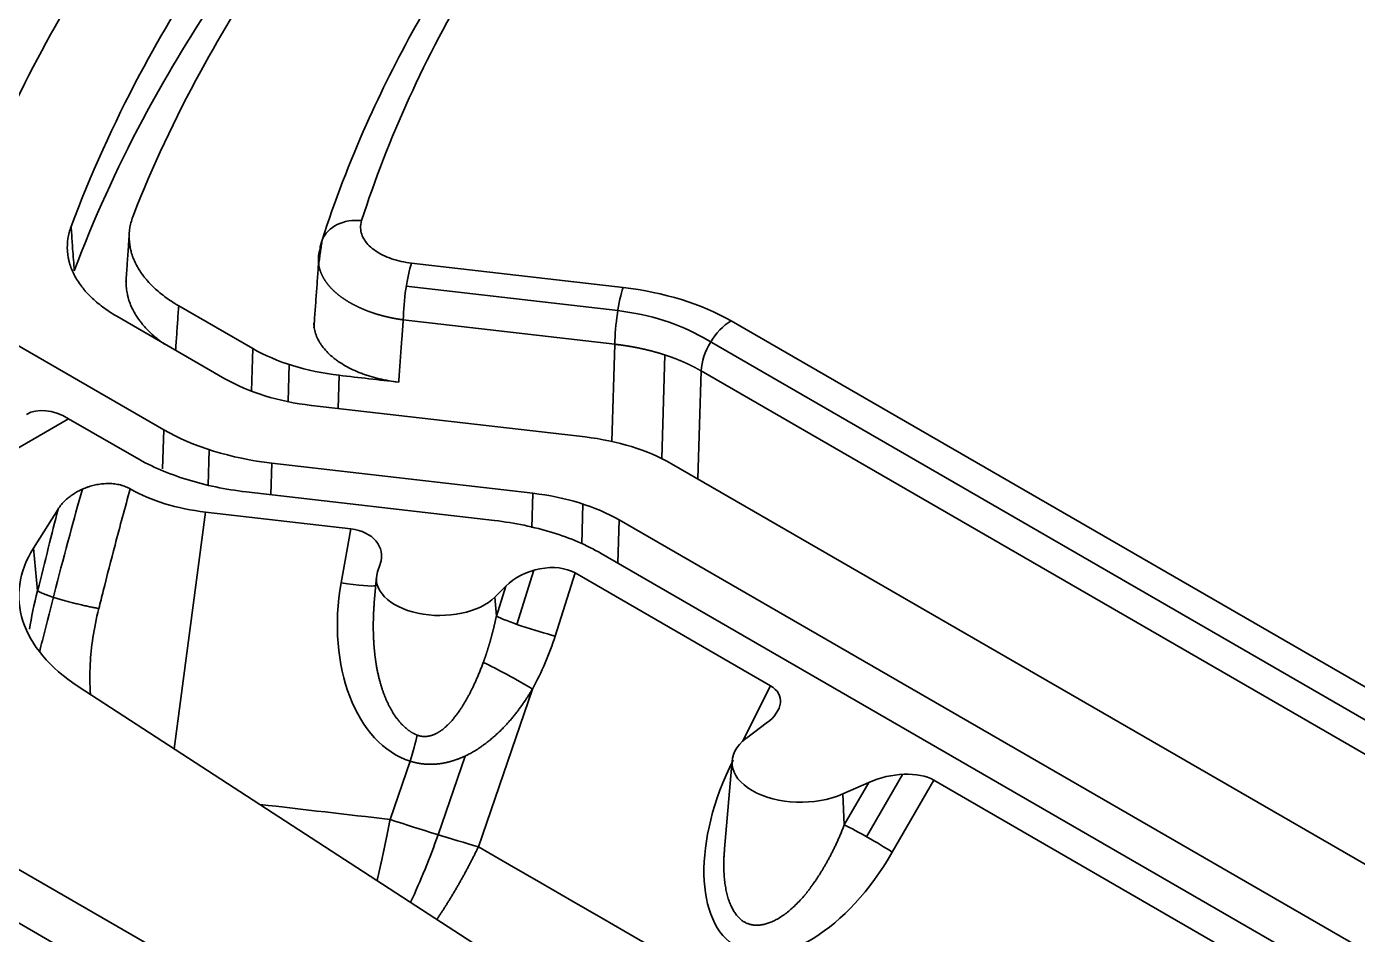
# Model space of a CAD drawing. Header units: millimetres. Extents: x 5 to 1651, y 545 to 1674.
# Drawn here: x 1181.7 to 1244.6, y 1496.4 to 1539.3 of the extents above; entities that cross this region are included whole.
import ezdxf

# ---------------------------------------------------------------- set-up
doc = ezdxf.new("R2010")
doc.units = ezdxf.units.MM
doc.layers.add('20', color=7, linetype='Continuous', true_color=0xffffff)

msp = doc.modelspace()

# ---------------------------------------------------------------- linework, layer by layer
at = {"layer": '20', "color": 7, "linetype": 'Continuous', "lineweight": 35}
for p, q in [((1199.927, 1528.156), (1209.924, 1527.002)), ((1209.676, 1525.913), (1199.678, 1527.067)), ((1188.923, 1526.142), (1192.426, 1524.119)), ((1185.997, 1525.649), (1191.108, 1522.698)), ((1209.533, 1524.323), (1199.535, 1525.478)), ((1215.027, 1525.425), (1326.648, 1460.981)), ((1180.557, 1524.707), (1188.216, 1520.285)), ((1325.684, 1459.988), (1213.705, 1524.639)), ((1192.364, 1522.107), (1192.426, 1524.119)), ((1209.392, 1519.732), (1209.533, 1524.323)), ((1194.09, 1521.617), (1194.144, 1523.365)), ((1211.898, 1523.818), (1211.748, 1518.921)), ((1196.508, 1522.858), (1196.46, 1521.29)), ((1213.615, 1523.062), (1213.459, 1517.959)), ((1325.235, 1458.618), (1213.615, 1523.062)), ((1195.191, 1521.436), (1208.125, 1519.943)), ((1183.721, 1520.806), (1164.101, 1509.479)), ((1186.934, 1518.951), (1183.721, 1520.806)), ((1188.159, 1518.445), (1188.216, 1520.285)), ((1190.311, 1517.665), (1190.363, 1519.343)), ((1193.319, 1518.709), (1193.273, 1517.218)), ((1193.319, 1518.709), (1205.66, 1517.284)), ((1212.207, 1518.681), (1335.7, 1447.383)), ((1203.854, 1515.996), (1192.106, 1517.353)), ((1205.61, 1515.652), (1205.66, 1517.284)), ((1183.22, 1516.535), (1182.061, 1514.697)), ((1190.193, 1516.396), (1188.705, 1505.218)), ((1197.061, 1515.603), (1190.193, 1516.396)), ((1208.024, 1516.776), (1207.967, 1514.903)), ((1209.742, 1516.022), (1209.679, 1513.984)), ((1209.742, 1516.022), (1331.094, 1445.96)), ((1197.061, 1515.603), (1196.602, 1513.056)), ((1182.061, 1514.697), (1182.257, 1512.672)), ((1198.321, 1513.569), (1198.444, 1513.942)), ((1328.355, 1445.467), (1208.888, 1514.441)), ((1198.271, 1513.329), (1198.168, 1512.126)), ((1205.701, 1513.644), (1204.898, 1511.091)), ((1206.715, 1510.54), (1207.653, 1513.521)), ((1216.887, 1508.19), (1207.653, 1513.521)), ((1204.377, 1512.892), (1203.869, 1512.381)), ((1203.934, 1511.485), (1204.377, 1512.892)), ((1203.934, 1511.485), (1203.869, 1512.381)), ((1164.101, 1509.479), (1254.552, 1457.257)), ((1253.016, 1455.61), (1161.223, 1508.606)), ((1184.172, 1508.16), (1252.949, 1463.518)), ((1216.887, 1508.19), (1215.565, 1505.556)), ((1205.642, 1508.036), (1203.087, 1500.583)), ((1216.693, 1506.417), (1215.749, 1505.709)), ((1198.91, 1501.873), (1199.855, 1504.629)), ((1201.185, 1501.149), (1202.46, 1504.87)), ((1215.077, 1504.657), (1214.719, 1500.483)), ((1223.125, 1504.004), (1221.431, 1501.056)), ((1220.306, 1503.077), (1221.532, 1503.622)), ((1220.38, 1501.617), (1221.532, 1503.622)), ((1222.648, 1500.332), (1224.603, 1503.734)), ((1238.1, 1495.942), (1224.603, 1503.734)), ((1220.38, 1501.617), (1220.306, 1503.077))]:
    msp.add_line(p, q, dxfattribs=at)
for centre, major_axis, ratio, start_param, end_param in [((1197.568, 1528.532), (1.905, -0.608), 0.802994, 1.821532, 3.072795), ((1197.568, 1528.532), (1.905, -0.608), 0.802994, 3.072795, 3.339969), ((1199.927, 1526.523), (0.229, 1.987), 0.160128, 0.624754, 2.14319), ((1209.924, 1525.369), (0.229, 1.987), 0.160128, 0.624754, 2.14319), ((1207.952, 1521.334), (10.003, 0.011), 0.577829, 0.784566, 1.371739), ((1208.004, 1521.389), (8.003, 0.009), 0.577829, 0.777357, 1.359759), ((1215.027, 1523.792), (1, 1.732), 0.57735, 0.785398, 2.303835), ((1198.086, 1527.392), (8.003, 0.009), 0.577829, 3.926158, 4.513331), ((1196.768, 1525.971), (8.003, 0.009), 0.577829, 3.926158, 4.513331), ((1183.77, 1517.569), (-2.051, 3.434), 0.567188, 5.48936, 6.274736), ((1195.291, 1524.377), (10.003, 0.011), 0.577829, 3.926158, 4.513331), ((1206.547, 1515.408), (8.003, 0.009), 0.577829, 0.784566, 1.371739), ((1191.566, 1520.359), (7, 0), 0.57735, 3.93018, 4.514993), ((1204.082, 1512.749), (8.003, 0.009), 0.577829, 0.784566, 1.371739), ((1196.452, 1514.089), (2.026, 0.485), 0.716697, 5.864982, 7.382892), ((1192.398, 1512.525), (11.026, 0.125), 0.586023, 2.779537, 3.863746), ((1206.049, 1512.249), (2.121, 0.664), 0.646265, 0.536262, 2.254676), ((1201.267, 1513.243), (3, 0), 0.57735, 2.952541, 5.762222), ((1201.481, 1511.966), (1.097, 7.46), 0.662024, 1.521899, 3.032761), ((1196.311, 1513.307), (-1.968, 0.355), 0.099144, 1.73728, 2.948929), ((1205.665, 1511.026), (1.908, -0.6), 0.090492, 3.605564, 5.323978), ((1202.032, 1510.264), (3.593, 6.892), 0.544731, 4.672889, 5.027664), ((1204.591, 1508.522), (1.753, -0.963), 0.048913, 0.955071, 2.409541), ((1215.028, 1507.065), (2.315, 0.575), 0.546419, 5.370704, 6.798905), ((1199.563, 1504.88), (-0.609, -1.905), 0.177585, 1.495469, 2.167262), ((1218.323, 1504.564), (-3.25, 0), 0.57735, 5.626883, 8.510284), ((1219.081, 1502.867), (3.689, 7.077), 0.544731, 1.598965, 4.637329), ((1222.656, 1502.661), (2.391, 0.534), 0.518134, 0.513329, 1.941529), ((1197.307, 1503.255), (-10.406, 3.566), 0.072759, 1.750355, 2.184459), ((1221.597, 1500.818), (1.734, -0.996), 0.062592, 0.956154, 2.384354), ((1195.842, 1503.859), (4.793, 14.498), 0.388471, 4.424858, 4.653662)]:
    msp.add_ellipse(centre, major_axis=major_axis, ratio=ratio, start_param=start_param, end_param=end_param, dxfattribs=at)
for points, knots in [([(1300.785, 1599.535), (1296.237, 1599.02), (1284.51, 1597.374), (1266.2, 1593.455), (1246.596, 1587.293), (1228.718, 1579.577), (1212.935, 1570.465), (1199.57, 1560.143), (1188.898, 1548.824), (1182.11, 1538.253), (1179.259, 1531.483), (1178.367, 1528.857)], [0, 0, 0, 0, 0.075715, 0.196939, 0.318164, 0.439388, 0.560612, 0.681836, 0.803061, 0.924285, 1, 1, 1, 1]), ([(1299.009, 1596.377), (1294.807, 1595.854), (1283.895, 1594.21), (1266.836, 1590.415), (1248.514, 1584.54), (1231.78, 1577.253), (1216.96, 1568.697), (1204.34, 1559.036), (1194.163, 1548.457), (1187.59, 1538.609), (1184.743, 1532.308), (1183.837, 1529.882)], [0, 0, 0, 0, 0.074905, 0.196361, 0.317816, 0.439272, 0.560728, 0.682184, 0.803639, 0.925095, 1, 1, 1, 1]), ([(1298.074, 1594.677), (1294.106, 1594.158), (1283.66, 1592.528), (1267.281, 1588.816), (1249.596, 1583.089), (1233.433, 1576.02), (1219.095, 1567.743), (1206.852, 1558.411), (1196.933, 1548.2), (1190.504, 1538.744), (1187.679, 1532.713), (1186.78, 1530.422)], [0, 0, 0, 0, 0.073522, 0.195373, 0.317224, 0.439075, 0.560925, 0.682776, 0.804627, 0.926478, 1, 1, 1, 1]), ([(1305.944, 1593.214), (1302.429, 1592.84), (1295.95, 1591.997), (1287.114, 1590.453), (1279.85, 1588.891), (1274.025, 1587.439), (1269.135, 1586.079), (1264.65, 1584.712), (1259.486, 1582.995), (1253.735, 1580.867), (1247.81, 1578.395), (1242.556, 1575.955), (1237.694, 1573.475), (1233.07, 1570.885), (1228.448, 1568.032), (1223.969, 1564.982), (1219.571, 1561.651), (1215.614, 1558.297), (1212.38, 1555.237), (1209.989, 1552.757), (1208.052, 1550.596), (1206.236, 1548.422), (1204.283, 1545.879), (1202.163, 1542.817), (1199.892, 1539.065), (1197.587, 1534.467), (1196.292, 1531.085), (1195.701, 1529.244)], [0, 0, 0, 0, 0.064814, 0.120712, 0.167535, 0.205528, 0.235877, 0.266052, 0.297539, 0.343961, 0.389855, 0.429956, 0.466066, 0.507254, 0.546408, 0.588257, 0.632225, 0.677111, 0.714764, 0.743771, 0.765201, 0.790083, 0.818586, 0.851472, 0.89238, 0.94194, 1, 1, 1, 1]), ([(1306.155, 1592.858), (1299.409, 1592.141), (1292.747, 1591.124), (1279.886, 1588.548), (1273.678, 1586.993), (1261.7, 1583.357), (1255.901, 1581.265), (1244.888, 1576.581), (1239.751, 1574.026), (1230.187, 1568.505), (1225.762, 1565.538), (1217.649, 1559.18), (1214.024, 1555.832), (1207.727, 1548.916), (1205.033, 1545.332), (1200.572, 1537.907), (1198.811, 1534.06), (1197.568, 1530.165)], [0, 0, 0, 0, 0.125, 0.125, 0.25, 0.25, 0.375, 0.375, 0.5, 0.5, 0.625, 0.625, 0.75, 0.75, 0.875, 0.875, 1, 1, 1, 1]), ([(1219.237, 1567.516), (1218.628, 1567.127), (1213.409, 1563.724), (1204.454, 1556.87), (1194.287, 1546.301), (1187.729, 1536.475), (1184.888, 1530.196), (1183.987, 1527.787)], [0, 0, 0, 0, 0.034854, 0.301988, 0.569121, 0.836254, 1, 1, 1, 1]), ([(1186.78, 1530.422), (1186.706, 1530.231), (1186.653, 1530.04), (1186.588, 1529.656), (1186.577, 1529.463), (1186.591, 1529.173), (1186.601, 1529.076), (1186.621, 1528.955), (1186.625, 1528.93), (1186.634, 1528.882), (1186.639, 1528.857), (1186.655, 1528.785), (1186.666, 1528.737), (1186.731, 1528.496), (1186.877, 1528.119), (1187.102, 1527.756), (1187.269, 1527.532), (1187.303, 1527.488), (1187.375, 1527.4), (1187.413, 1527.356), (1187.527, 1527.225), (1187.608, 1527.14), (1187.864, 1526.89), (1188.052, 1526.731), (1188.462, 1526.425), (1188.683, 1526.28), (1188.923, 1526.142)], [0, 0, 0, 0, 0.125, 0.125, 0.25, 0.25, 0.3125, 0.3125, 0.328125, 0.328125, 0.34375, 0.34375, 0.375, 0.375, 0.5, 0.625, 0.625, 0.65625, 0.65625, 0.6875, 0.6875, 0.75, 0.75, 0.875, 0.875, 1, 1, 1, 1]), ([(1197.568, 1530.165), (1197.531, 1530.049), (1197.515, 1529.929), (1197.527, 1529.617), (1197.593, 1529.422), (1197.83, 1529.06), (1198.004, 1528.888), (1198.435, 1528.592), (1198.698, 1528.463), (1199.276, 1528.265), (1199.598, 1528.194), (1199.927, 1528.156)], [0, 0, 0, 0, 0.131944, 0.131944, 0.348699, 0.348699, 0.56559, 0.56559, 0.782807, 0.782807, 1, 1, 1, 1]), ([(1185.997, 1525.649), (1185.76, 1525.785), (1185.541, 1525.929), (1185.135, 1526.231), (1184.948, 1526.389), (1184.694, 1526.635), (1184.614, 1526.719), (1184.519, 1526.827), (1184.5, 1526.848), (1184.463, 1526.892), (1184.445, 1526.913), (1184.391, 1526.979), (1184.356, 1527.023), (1184.19, 1527.243), (1183.963, 1527.603), (1183.816, 1527.975), (1183.749, 1528.212), (1183.73, 1528.284), (1183.715, 1528.356), (1183.705, 1528.404), (1183.701, 1528.428), (1183.68, 1528.548), (1183.669, 1528.644), (1183.65, 1528.931), (1183.659, 1529.122), (1183.717, 1529.503), (1183.766, 1529.693), (1183.837, 1529.882)], [0, 0, 0, 0, 0.125, 0.125, 0.25, 0.25, 0.3125, 0.3125, 0.328125, 0.328125, 0.34375, 0.34375, 0.375, 0.375, 0.5, 0.625, 0.625, 0.65625, 0.671875, 0.671875, 0.6875, 0.6875, 0.75, 0.75, 0.875, 0.875, 1, 1, 1, 1]), ([(1183.837, 1529.882), (1183.841, 1529.819), (1183.846, 1529.756), (1183.869, 1529.439), (1183.887, 1529.185), (1183.907, 1528.898), (1183.909, 1528.867), (1183.937, 1528.485), (1183.962, 1528.136), (1183.987, 1527.787)], [0, 0, 0, 0, 0.090197, 0.090197, 0.454352, 0.454352, 0.5, 0.5, 1, 1, 1, 1]), ([(1199.535, 1525.478), (1199.524, 1525.479), (1199.501, 1525.483), (1199.467, 1525.487), (1199.432, 1525.492), (1199.398, 1525.497), (1199.363, 1525.503), (1199.328, 1525.508), (1199.294, 1525.514), (1199.259, 1525.519), (1199.224, 1525.525), (1199.19, 1525.531), (1199.155, 1525.538), (1199.12, 1525.544), (1199.085, 1525.551), (1199.051, 1525.557), (1199.016, 1525.564), (1198.981, 1525.571), (1198.946, 1525.578), (1198.911, 1525.586), (1198.877, 1525.593), (1198.842, 1525.601), (1198.807, 1525.609), (1198.772, 1525.617), (1198.738, 1525.625), (1198.703, 1525.633), (1198.668, 1525.642), (1198.633, 1525.651), (1198.599, 1525.659), (1198.564, 1525.668), (1198.529, 1525.678), (1198.495, 1525.687), (1198.46, 1525.696), (1198.426, 1525.706), (1198.391, 1525.716), (1198.357, 1525.726), (1198.323, 1525.736), (1198.288, 1525.746), (1198.254, 1525.757), (1198.22, 1525.768), (1198.186, 1525.779), (1198.152, 1525.79), (1198.118, 1525.801), (1198.084, 1525.812), (1198.05, 1525.824), (1198.017, 1525.835), (1197.983, 1525.847), (1197.95, 1525.859), (1197.916, 1525.871), (1197.883, 1525.884), (1197.85, 1525.896), (1197.817, 1525.909), (1197.784, 1525.922), (1197.751, 1525.935), (1197.718, 1525.948), (1197.686, 1525.961), (1197.653, 1525.975), (1197.621, 1525.988), (1197.589, 1526.002), (1197.557, 1526.016), (1197.525, 1526.03), (1197.493, 1526.044), (1197.461, 1526.059), (1197.43, 1526.073), (1197.399, 1526.088), (1197.368, 1526.103), (1197.337, 1526.118), (1197.306, 1526.133), (1197.275, 1526.148), (1197.245, 1526.164), (1197.214, 1526.18), (1197.184, 1526.195), (1197.154, 1526.211), (1197.125, 1526.227), (1197.095, 1526.244), (1197.066, 1526.26), (1197.037, 1526.276), (1197.008, 1526.293), (1196.979, 1526.31), (1196.951, 1526.327), (1196.922, 1526.344), (1196.894, 1526.361), (1196.867, 1526.378), (1196.839, 1526.396), (1196.812, 1526.413), (1196.784, 1526.431), (1196.757, 1526.449), (1196.731, 1526.467), (1196.704, 1526.485), (1196.678, 1526.503), (1196.652, 1526.521), (1196.626, 1526.54), (1196.601, 1526.558), (1196.576, 1526.577), (1196.551, 1526.596), (1196.526, 1526.614), (1196.502, 1526.633), (1196.477, 1526.652), (1196.454, 1526.672), (1196.43, 1526.691), (1196.407, 1526.71), (1196.384, 1526.73), (1196.361, 1526.749), (1196.338, 1526.769), (1196.316, 1526.789), (1196.294, 1526.809), (1196.272, 1526.829), (1196.251, 1526.849), (1196.23, 1526.869), (1196.209, 1526.889), (1196.189, 1526.909), (1196.168, 1526.93), (1196.148, 1526.95), (1196.129, 1526.971), (1196.109, 1526.991), (1196.09, 1527.012), (1196.072, 1527.033), (1196.053, 1527.054), (1196.035, 1527.074), (1196.017, 1527.095), (1196, 1527.116), (1195.983, 1527.137), (1195.966, 1527.159), (1195.949, 1527.18), (1195.933, 1527.201), (1195.917, 1527.222), (1195.901, 1527.243), (1195.886, 1527.265), (1195.871, 1527.286), (1195.857, 1527.308), (1195.842, 1527.329), (1195.828, 1527.351), (1195.814, 1527.372), (1195.801, 1527.394), (1195.788, 1527.415), (1195.775, 1527.437), (1195.763, 1527.459), (1195.751, 1527.48), (1195.739, 1527.502), (1195.727, 1527.524), (1195.716, 1527.545), (1195.705, 1527.567), (1195.695, 1527.589), (1195.685, 1527.611), (1195.675, 1527.632), (1195.665, 1527.654), (1195.656, 1527.676), (1195.647, 1527.698), (1195.638, 1527.72), (1195.63, 1527.741), (1195.622, 1527.763), (1195.614, 1527.785), (1195.607, 1527.807), (1195.6, 1527.828), (1195.593, 1527.85), (1195.587, 1527.872), (1195.581, 1527.894), (1195.575, 1527.915), (1195.57, 1527.937), (1195.564, 1527.959), (1195.56, 1527.98), (1195.555, 1528.002), (1195.551, 1528.023), (1195.547, 1528.045), (1195.543, 1528.066), (1195.54, 1528.088), (1195.537, 1528.109), (1195.534, 1528.131), (1195.532, 1528.152), (1195.529, 1528.173), (1195.528, 1528.195), (1195.526, 1528.216), (1195.525, 1528.237), (1195.524, 1528.258), (1195.523, 1528.279), (1195.523, 1528.3), (1195.522, 1528.321), (1195.522, 1528.342), (1195.523, 1528.363), (1195.524, 1528.384), (1195.525, 1528.405), (1195.526, 1528.426), (1195.527, 1528.446), (1195.529, 1528.467), (1195.531, 1528.488), (1195.533, 1528.508), (1195.536, 1528.529), (1195.539, 1528.549), (1195.542, 1528.569), (1195.545, 1528.59), (1195.549, 1528.61), (1195.552, 1528.63), (1195.557, 1528.65), (1195.561, 1528.67), (1195.565, 1528.69), (1195.57, 1528.709), (1195.575, 1528.729), (1195.581, 1528.749), (1195.586, 1528.768), (1195.592, 1528.788), (1195.598, 1528.807), (1195.602, 1528.82), (1195.604, 1528.827)], [0, 0, 0, 0, 0.004521, 0.009054, 0.0136, 0.018159, 0.02273, 0.027315, 0.031911, 0.03652, 0.041142, 0.045775, 0.050422, 0.05508, 0.05975, 0.064432, 0.069127, 0.073833, 0.078551, 0.083281, 0.088022, 0.092775, 0.097539, 0.102315, 0.107102, 0.1119, 0.116709, 0.12153, 0.126361, 0.131203, 0.136056, 0.140919, 0.145793, 0.150677, 0.155572, 0.160476, 0.165391, 0.170316, 0.17525, 0.180195, 0.185149, 0.190112, 0.195085, 0.200067, 0.205058, 0.210058, 0.215067, 0.220085, 0.225112, 0.230147, 0.23519, 0.240241, 0.245301, 0.250369, 0.255444, 0.260527, 0.265618, 0.270716, 0.275821, 0.280934, 0.286053, 0.291179, 0.296312, 0.301451, 0.306597, 0.311749, 0.316907, 0.322071, 0.327241, 0.332416, 0.337597, 0.342782, 0.347974, 0.35317, 0.35837, 0.363576, 0.368786, 0.374, 0.379218, 0.384441, 0.389667, 0.394897, 0.40013, 0.405367, 0.410606, 0.415849, 0.421094, 0.426343, 0.431593, 0.436846, 0.442101, 0.447357, 0.452616, 0.457876, 0.463138, 0.468401, 0.473664, 0.478929, 0.484194, 0.48946, 0.494727, 0.499993, 0.50526, 0.510526, 0.515792, 0.521057, 0.526322, 0.531586, 0.536849, 0.54211, 0.54737, 0.552629, 0.557886, 0.563141, 0.568394, 0.573644, 0.578892, 0.584138, 0.58938, 0.59462, 0.599857, 0.60509, 0.61032, 0.615546, 0.620769, 0.625987, 0.631201, 0.636411, 0.641617, 0.646818, 0.652014, 0.657205, 0.662391, 0.667572, 0.672747, 0.677917, 0.683081, 0.688239, 0.693391, 0.698537, 0.703676, 0.708809, 0.713936, 0.719055, 0.724168, 0.729273, 0.734371, 0.739462, 0.744545, 0.749621, 0.754689, 0.759748, 0.7648, 0.769843, 0.774879, 0.779905, 0.784923, 0.789932, 0.794933, 0.799924, 0.804906, 0.809879, 0.814843, 0.819797, 0.824741, 0.829676, 0.834601, 0.839516, 0.844421, 0.849316, 0.8542, 0.859074, 0.863938, 0.86879, 0.873633, 0.878464, 0.883285, 0.888094, 0.892892, 0.89768, 0.902456, 0.90722, 0.911973, 0.916715, 0.921445, 0.926163, 0.930869, 0.935564, 0.940247, 0.944917, 0.949576, 0.954222, 0.958856, 0.963478, 0.968087, 0.972684, 0.977268, 0.98184, 0.986399, 0.990946, 0.995479, 1, 1, 1, 1]), ([(1188.257, 1524.322), (1188.206, 1524.358), (1188.156, 1524.394), (1187.903, 1524.582), (1187.715, 1524.742), (1187.46, 1524.992), (1187.379, 1525.076), (1187.283, 1525.185), (1187.264, 1525.207), (1187.227, 1525.251), (1187.209, 1525.273), (1187.155, 1525.339), (1187.12, 1525.383), (1186.954, 1525.606), (1186.728, 1525.97), (1186.583, 1526.347), (1186.517, 1526.587), (1186.506, 1526.635), (1186.485, 1526.732), (1186.475, 1526.78), (1186.452, 1526.926), (1186.442, 1527.023), (1186.434, 1527.187), (1186.433, 1527.255), (1186.434, 1527.323)], [0, 0, 0, 0, 0.042603, 0.042603, 0.221514, 0.221514, 0.310969, 0.310969, 0.333333, 0.333333, 0.355697, 0.355697, 0.400425, 0.400425, 0.579336, 0.758247, 0.758247, 0.802974, 0.802974, 0.847702, 0.847702, 0.937157, 0.937157, 1, 1, 1, 1]), ([(1188.923, 1526.142), (1188.914, 1526.015), (1188.905, 1525.888), (1188.878, 1525.497), (1188.86, 1525.232), (1188.823, 1524.709), (1188.805, 1524.45), (1188.784, 1524.142), (1188.78, 1524.093), (1188.777, 1524.044)], [0, 0, 0, 0, 0.181257, 0.181257, 0.559716, 0.559716, 0.929598, 0.929598, 1, 1, 1, 1]), ([(1199.322, 1522.533), (1199.162, 1522.551), (1199.005, 1522.574), (1198.697, 1522.628), (1198.395, 1522.69), (1198.104, 1522.769), (1197.89, 1522.834), (1197.82, 1522.857), (1197.715, 1522.893), (1197.681, 1522.905), (1197.612, 1522.93), (1197.577, 1522.943), (1197.408, 1523.008), (1197.277, 1523.063), (1197.027, 1523.181), (1196.787, 1523.305), (1196.569, 1523.442), (1196.439, 1523.532), (1196.413, 1523.55), (1196.362, 1523.587), (1196.337, 1523.605), (1196.264, 1523.662), (1196.217, 1523.7), (1196.08, 1523.816), (1195.912, 1523.975), (1195.772, 1524.142), (1195.677, 1524.27), (1195.647, 1524.314), (1195.604, 1524.38), (1195.591, 1524.402), (1195.564, 1524.446), (1195.551, 1524.469), (1195.49, 1524.581), (1195.449, 1524.671), (1195.383, 1524.853), (1195.331, 1525.037), (1195.311, 1525.223), (1195.308, 1525.321), (1195.308, 1525.325), (1195.308, 1525.328)], [0, 0, 0, 0, 0.071215, 0.071215, 0.14243, 0.213645, 0.213645, 0.249252, 0.249252, 0.267056, 0.267056, 0.28486, 0.28486, 0.356075, 0.356075, 0.42729, 0.498504, 0.498504, 0.516308, 0.516308, 0.534112, 0.534112, 0.569719, 0.569719, 0.640934, 0.712149, 0.712149, 0.747757, 0.747757, 0.76556, 0.76556, 0.783364, 0.783364, 0.854579, 0.854579, 0.925794, 0.997009, 0.997009, 1, 1, 1, 1]), ([(1199.535, 1525.478), (1199.514, 1525.185), (1199.493, 1524.893), (1199.43, 1524.018), (1199.387, 1523.435), (1199.338, 1522.746), (1199.33, 1522.64), (1199.322, 1522.533)], [0, 0, 0, 0, 0.298103, 0.298103, 0.891243, 0.891243, 1, 1, 1, 1]), ([(1213.615, 1523.062), (1213.605, 1523.068), (1213.584, 1523.08), (1213.553, 1523.098), (1213.521, 1523.116), (1213.49, 1523.134), (1213.458, 1523.151), (1213.426, 1523.169), (1213.394, 1523.186), (1213.361, 1523.203), (1213.329, 1523.221), (1213.296, 1523.238), (1213.264, 1523.255), (1213.231, 1523.272), (1213.197, 1523.288), (1213.164, 1523.305), (1213.131, 1523.321), (1213.097, 1523.338), (1213.064, 1523.354), (1213.03, 1523.37), (1212.996, 1523.387), (1212.961, 1523.403), (1212.927, 1523.418), (1212.893, 1523.434), (1212.858, 1523.45), (1212.823, 1523.465), (1212.788, 1523.481), (1212.753, 1523.496), (1212.718, 1523.511), (1212.683, 1523.526), (1212.647, 1523.541), (1212.611, 1523.556), (1212.576, 1523.571), (1212.54, 1523.586), (1212.504, 1523.6), (1212.467, 1523.615), (1212.431, 1523.629), (1212.395, 1523.643), (1212.358, 1523.657), (1212.321, 1523.671), (1212.284, 1523.685), (1212.247, 1523.698), (1212.21, 1523.712), (1212.173, 1523.725), (1212.136, 1523.739), (1212.098, 1523.752), (1212.061, 1523.765), (1212.023, 1523.778), (1211.985, 1523.791), (1211.947, 1523.803), (1211.909, 1523.816), (1211.871, 1523.829), (1211.832, 1523.841), (1211.794, 1523.853), (1211.755, 1523.865), (1211.716, 1523.877), (1211.678, 1523.889), (1211.639, 1523.901), (1211.6, 1523.912), (1211.56, 1523.924), (1211.521, 1523.935), (1211.482, 1523.946), (1211.442, 1523.957), (1211.403, 1523.968), (1211.363, 1523.979), (1211.323, 1523.99), (1211.283, 1524), (1211.243, 1524.011), (1211.203, 1524.021), (1211.163, 1524.031), (1211.123, 1524.041), (1211.083, 1524.051), (1211.042, 1524.061), (1211.001, 1524.071), (1210.961, 1524.08), (1210.92, 1524.089), (1210.879, 1524.099), (1210.838, 1524.108), (1210.797, 1524.117), (1210.756, 1524.126), (1210.715, 1524.134), (1210.674, 1524.143), (1210.632, 1524.151), (1210.591, 1524.16), (1210.549, 1524.168), (1210.508, 1524.176), (1210.466, 1524.184), (1210.424, 1524.192), (1210.383, 1524.199), (1210.341, 1524.207), (1210.299, 1524.214), (1210.257, 1524.221), (1210.215, 1524.229), (1210.173, 1524.236), (1210.13, 1524.242), (1210.088, 1524.249), (1210.046, 1524.256), (1210.003, 1524.262), (1209.961, 1524.268), (1209.918, 1524.274), (1209.876, 1524.28), (1209.833, 1524.286), (1209.79, 1524.292), (1209.747, 1524.298), (1209.705, 1524.303), (1209.662, 1524.308), (1209.619, 1524.314), (1209.576, 1524.319), (1209.547, 1524.322), (1209.533, 1524.323)], [0, 0, 0, 0, 0.009347, 0.018694, 0.028041, 0.037388, 0.046734, 0.056081, 0.065428, 0.074774, 0.084121, 0.093467, 0.102813, 0.11216, 0.121506, 0.130852, 0.140198, 0.149544, 0.15889, 0.168236, 0.177582, 0.186928, 0.196274, 0.20562, 0.214966, 0.224312, 0.233657, 0.243003, 0.252349, 0.261694, 0.27104, 0.280385, 0.289731, 0.299076, 0.308422, 0.317767, 0.327113, 0.336458, 0.345804, 0.355149, 0.364494, 0.373839, 0.383185, 0.39253, 0.401875, 0.411221, 0.420566, 0.429911, 0.439256, 0.448601, 0.457947, 0.467292, 0.476637, 0.485982, 0.495327, 0.504673, 0.514018, 0.523363, 0.532708, 0.542053, 0.551399, 0.560744, 0.570089, 0.579434, 0.588779, 0.598125, 0.60747, 0.616815, 0.626161, 0.635506, 0.644851, 0.654196, 0.663542, 0.672887, 0.682233, 0.691578, 0.700924, 0.710269, 0.719615, 0.72896, 0.738306, 0.747651, 0.756997, 0.766343, 0.775688, 0.785034, 0.79438, 0.803726, 0.813072, 0.822418, 0.831764, 0.84111, 0.850456, 0.859802, 0.869148, 0.878494, 0.88784, 0.897187, 0.906533, 0.915879, 0.925226, 0.934572, 0.943919, 0.953266, 0.962612, 0.971959, 0.981306, 0.990653, 1, 1, 1, 1]), ([(1186.935, 1518.951), (1187.636, 1518.546), (1188.441, 1518.201), (1190.19, 1517.66), (1191.134, 1517.465), (1192.106, 1517.353)], [0, 0, 0, 0, 0.5, 0.5, 1, 1, 1, 1]), ([(1186.632, 1517.492), (1186.565, 1517.531), (1186.492, 1517.565), (1186.376, 1517.611), (1186.336, 1517.626), (1186.274, 1517.646), (1186.253, 1517.652), (1186.211, 1517.664), (1186.189, 1517.67), (1186.081, 1517.697), (1185.991, 1517.713), (1185.853, 1517.73), (1185.807, 1517.735), (1185.736, 1517.739), (1185.712, 1517.74), (1185.665, 1517.742), (1185.641, 1517.743), (1185.524, 1517.744), (1185.43, 1517.74), (1185.29, 1517.727), (1185.243, 1517.721), (1185.151, 1517.709), (1185.106, 1517.701), (1184.972, 1517.676), (1184.886, 1517.656), (1184.759, 1517.62), (1184.717, 1517.608), (1184.655, 1517.588), (1184.635, 1517.581), (1184.594, 1517.567), (1184.574, 1517.56), (1184.475, 1517.523), (1184.399, 1517.491), (1184.253, 1517.424), (1184.183, 1517.388), (1184.082, 1517.332), (1184.033, 1517.303), (1183.985, 1517.273), (1183.953, 1517.253), (1183.937, 1517.243), (1183.86, 1517.191), (1183.801, 1517.149), (1183.691, 1517.062), (1183.638, 1517.018), (1183.539, 1516.926), (1183.446, 1516.833), (1183.364, 1516.736), (1183.307, 1516.662), (1183.288, 1516.637), (1183.253, 1516.586), (1183.236, 1516.561), (1183.22, 1516.535)], [0, 0, 0, 0, 0.0625, 0.0625, 0.09375, 0.09375, 0.109375, 0.109375, 0.125, 0.125, 0.1875, 0.1875, 0.21875, 0.21875, 0.234375, 0.234375, 0.25, 0.25, 0.3125, 0.3125, 0.34375, 0.34375, 0.375, 0.375, 0.4375, 0.4375, 0.46875, 0.46875, 0.484375, 0.484375, 0.5, 0.5, 0.5625, 0.5625, 0.625, 0.625, 0.65625, 0.671875, 0.671875, 0.6875, 0.6875, 0.75, 0.75, 0.8125, 0.8125, 0.875, 0.9375, 0.9375, 0.96875, 0.96875, 1, 1, 1, 1]), ([(1184.373, 1517.479), (1184.167, 1516.762), (1183.968, 1516.035), (1183.328, 1513.661), (1182.899, 1511.998), (1182.479, 1510.33)], [0, 0, 0, 0, 0.307577, 0.307577, 1, 1, 1, 1]), ([(1185.146, 1511.838), (1185.215, 1512.116), (1185.287, 1512.399), (1185.54, 1513.399), (1185.725, 1514.119), (1186.147, 1515.728), (1186.385, 1516.614), (1186.632, 1517.492)], [0, 0, 0, 0, 0.143577, 0.143577, 0.526718, 0.526718, 1, 1, 1, 1]), ([(1208.888, 1514.441), (1208.205, 1514.834), (1207.422, 1515.171), (1205.719, 1515.697), (1204.8, 1515.886), (1203.854, 1515.996)], [0, 0, 0, 0, 0.5, 0.5, 1, 1, 1, 1]), ([(1182.257, 1512.672), (1182.274, 1512.66), (1182.294, 1512.649), (1182.343, 1512.623), (1182.371, 1512.609), (1182.435, 1512.579), (1182.471, 1512.564), (1182.551, 1512.531), (1182.595, 1512.514), (1182.692, 1512.477), (1182.744, 1512.459), (1182.856, 1512.42), (1182.916, 1512.4), (1183.042, 1512.359), (1183.109, 1512.338), (1183.247, 1512.295), (1183.319, 1512.274), (1183.467, 1512.231), (1183.543, 1512.21), (1183.697, 1512.168), (1183.775, 1512.147), (1183.932, 1512.106), (1184.011, 1512.087), (1184.167, 1512.048), (1184.245, 1512.029), (1184.398, 1511.993), (1184.473, 1511.976), (1184.62, 1511.944), (1184.691, 1511.928), (1184.83, 1511.899), (1184.897, 1511.886), (1185.025, 1511.861), (1185.087, 1511.849), (1185.146, 1511.838)], [0, 0, 0, 0, 0.0625, 0.0625, 0.125, 0.125, 0.1875, 0.1875, 0.25, 0.25, 0.3125, 0.3125, 0.375, 0.375, 0.4375, 0.4375, 0.5, 0.5, 0.5625, 0.5625, 0.625, 0.625, 0.6875, 0.6875, 0.75, 0.75, 0.8125, 0.8125, 0.875, 0.875, 0.9375, 0.9375, 1, 1, 1, 1]), ([(1198.168, 1512.129), (1198.167, 1512.116), (1198.164, 1512.086), (1198.16, 1512.038), (1198.156, 1511.987), (1198.152, 1511.935), (1198.149, 1511.885), (1198.145, 1511.834), (1198.142, 1511.784), (1198.139, 1511.734), (1198.136, 1511.685), (1198.134, 1511.636), (1198.131, 1511.588), (1198.129, 1511.54), (1198.127, 1511.492), (1198.126, 1511.445), (1198.124, 1511.399), (1198.123, 1511.352), (1198.122, 1511.306), (1198.121, 1511.261), (1198.12, 1511.216), (1198.119, 1511.171), (1198.119, 1511.127), (1198.118, 1511.084), (1198.118, 1511.04), (1198.118, 1510.997), (1198.118, 1510.955), (1198.118, 1510.913), (1198.119, 1510.871), (1198.119, 1510.83), (1198.12, 1510.79), (1198.121, 1510.749), (1198.122, 1510.71), (1198.123, 1510.67), (1198.124, 1510.631), (1198.125, 1510.593), (1198.127, 1510.555), (1198.128, 1510.517), (1198.13, 1510.48), (1198.131, 1510.443), (1198.133, 1510.407), (1198.135, 1510.371), (1198.137, 1510.336), (1198.139, 1510.301), (1198.141, 1510.266), (1198.143, 1510.232), (1198.145, 1510.198), (1198.147, 1510.165), (1198.15, 1510.133), (1198.152, 1510.1), (1198.154, 1510.068), (1198.157, 1510.037), (1198.159, 1510.006), (1198.162, 1509.975), (1198.165, 1509.945), (1198.167, 1509.916), (1198.17, 1509.887), (1198.173, 1509.858), (1198.176, 1509.83), (1198.178, 1509.802), (1198.181, 1509.774), (1198.184, 1509.747), (1198.187, 1509.721), (1198.19, 1509.695), (1198.193, 1509.669), (1198.196, 1509.644), (1198.198, 1509.619), (1198.201, 1509.595), (1198.204, 1509.571), (1198.207, 1509.548), (1198.21, 1509.525), (1198.213, 1509.502), (1198.216, 1509.48), (1198.219, 1509.459), (1198.222, 1509.438), (1198.224, 1509.417), (1198.227, 1509.397), (1198.23, 1509.377), (1198.233, 1509.358), (1198.236, 1509.339), (1198.238, 1509.32), (1198.241, 1509.302), (1198.244, 1509.284), (1198.246, 1509.267), (1198.249, 1509.251), (1198.251, 1509.234), (1198.254, 1509.219), (1198.256, 1509.203), (1198.259, 1509.188), (1198.261, 1509.174), (1198.264, 1509.16), (1198.266, 1509.146), (1198.268, 1509.133), (1198.275, 1509.097), (1198.285, 1509.038), (1198.301, 1508.956), (1198.317, 1508.875), (1198.334, 1508.795), (1198.351, 1508.716), (1198.369, 1508.638), (1198.388, 1508.561), (1198.407, 1508.485), (1198.427, 1508.41), (1198.447, 1508.336), (1198.468, 1508.263), (1198.489, 1508.191), (1198.511, 1508.12), (1198.534, 1508.05), (1198.557, 1507.981), (1198.58, 1507.913), (1198.604, 1507.847), (1198.629, 1507.781), (1198.654, 1507.716), (1198.679, 1507.652), (1198.705, 1507.589), (1198.732, 1507.527), (1198.759, 1507.466), (1198.786, 1507.407), (1198.814, 1507.348), (1198.842, 1507.29), (1198.87, 1507.234), (1198.899, 1507.178), (1198.929, 1507.124), (1198.958, 1507.071), (1198.988, 1507.018), (1199.019, 1506.967), (1199.049, 1506.917), (1199.08, 1506.868), (1199.112, 1506.819), (1199.143, 1506.772), (1199.175, 1506.726), (1199.207, 1506.682), (1199.24, 1506.638), (1199.273, 1506.595), (1199.306, 1506.553), (1199.339, 1506.513), (1199.372, 1506.473), (1199.406, 1506.435), (1199.44, 1506.397), (1199.474, 1506.361), (1199.509, 1506.326), (1199.543, 1506.292), (1199.578, 1506.259), (1199.613, 1506.227), (1199.648, 1506.196), (1199.683, 1506.166), (1199.718, 1506.137), (1199.754, 1506.11), (1199.789, 1506.083), (1199.825, 1506.057), (1199.86, 1506.033), (1199.896, 1506.01), (1199.932, 1505.987), (1199.968, 1505.966), (1200.004, 1505.946), (1200.04, 1505.927), (1200.077, 1505.909), (1200.113, 1505.892), (1200.149, 1505.876), (1200.173, 1505.866), (1200.185, 1505.861)], [0, 0, 0, 0, 0.005669, 0.013219, 0.020707, 0.028133, 0.035497, 0.042799, 0.050039, 0.057218, 0.064334, 0.071388, 0.078379, 0.085309, 0.092176, 0.098982, 0.105724, 0.112405, 0.119023, 0.125579, 0.132072, 0.138503, 0.144871, 0.151176, 0.157419, 0.1636, 0.169717, 0.175772, 0.181764, 0.187693, 0.19356, 0.199364, 0.205104, 0.210782, 0.216397, 0.221949, 0.227438, 0.232863, 0.238226, 0.243525, 0.248762, 0.253935, 0.259045, 0.264092, 0.269075, 0.273995, 0.278852, 0.283645, 0.288375, 0.293042, 0.297645, 0.302185, 0.306661, 0.311073, 0.315422, 0.319708, 0.32393, 0.328088, 0.332182, 0.336213, 0.34018, 0.344084, 0.347924, 0.351699, 0.355412, 0.35906, 0.362644, 0.366165, 0.369621, 0.373014, 0.376343, 0.379608, 0.382809, 0.385946, 0.389019, 0.392028, 0.394973, 0.397854, 0.400671, 0.403424, 0.406112, 0.408737, 0.411297, 0.413794, 0.416226, 0.418594, 0.420898, 0.423138, 0.425313, 0.427425, 0.429472, 0.431455, 0.433374, 0.435228, 0.447315, 0.459283, 0.471131, 0.482861, 0.494473, 0.505966, 0.517342, 0.5286, 0.539741, 0.550765, 0.561672, 0.572463, 0.583138, 0.593697, 0.604142, 0.614471, 0.624686, 0.634787, 0.644774, 0.654648, 0.66441, 0.674059, 0.683597, 0.693023, 0.702339, 0.711545, 0.720642, 0.729629, 0.738508, 0.74728, 0.755945, 0.764504, 0.772957, 0.781306, 0.789551, 0.797692, 0.805732, 0.81367, 0.821509, 0.829247, 0.836888, 0.844431, 0.851879, 0.859231, 0.866489, 0.873655, 0.88073, 0.887715, 0.894612, 0.901422, 0.908146, 0.914786, 0.921344, 0.927822, 0.934221, 0.940543, 0.94679, 0.952965, 0.959068, 0.965103, 0.971072, 0.976976, 0.982818, 0.988601, 0.994328, 1, 1, 1, 1]), ([(1184.75, 1507.774), (1184.718, 1508.245), (1184.715, 1508.726), (1184.784, 1510.009), (1184.904, 1510.876), (1185.146, 1511.838)], [0, 0, 0, 0, 0.387841, 0.387841, 1, 1, 1, 1]), ([(1203.318, 1509.295), (1203.324, 1509.312), (1203.336, 1509.346), (1203.354, 1509.396), (1203.372, 1509.446), (1203.39, 1509.496), (1203.407, 1509.545), (1203.423, 1509.594), (1203.44, 1509.643), (1203.456, 1509.691), (1203.472, 1509.739), (1203.488, 1509.787), (1203.503, 1509.834), (1203.518, 1509.881), (1203.533, 1509.928), (1203.547, 1509.974), (1203.562, 1510.02), (1203.576, 1510.066), (1203.589, 1510.111), (1203.603, 1510.156), (1203.616, 1510.2), (1203.629, 1510.245), (1203.642, 1510.288), (1203.654, 1510.332), (1203.666, 1510.375), (1203.678, 1510.417), (1203.69, 1510.46), (1203.701, 1510.501), (1203.713, 1510.543), (1203.724, 1510.584), (1203.734, 1510.625), (1203.745, 1510.665), (1203.755, 1510.705), (1203.765, 1510.745), (1203.775, 1510.784), (1203.785, 1510.823), (1203.795, 1510.861), (1203.804, 1510.899), (1203.813, 1510.937), (1203.822, 1510.974), (1203.831, 1511.011), (1203.839, 1511.047), (1203.847, 1511.083), (1203.856, 1511.119), (1203.864, 1511.154), (1203.871, 1511.189), (1203.879, 1511.224), (1203.886, 1511.258), (1203.894, 1511.291), (1203.901, 1511.325), (1203.908, 1511.358), (1203.915, 1511.39), (1203.921, 1511.422), (1203.928, 1511.454), (1203.932, 1511.475), (1203.934, 1511.485)], [0, 0, 0, 0, 0.023885, 0.047576, 0.071071, 0.094372, 0.117478, 0.14039, 0.163107, 0.18563, 0.207959, 0.230095, 0.252036, 0.273783, 0.295337, 0.316697, 0.337864, 0.358838, 0.379618, 0.400206, 0.4206, 0.440802, 0.460811, 0.480628, 0.500252, 0.519684, 0.538923, 0.557971, 0.576826, 0.595489, 0.613961, 0.632241, 0.650329, 0.668226, 0.685931, 0.703445, 0.720768, 0.7379, 0.754841, 0.771591, 0.78815, 0.804519, 0.820697, 0.836684, 0.852481, 0.868088, 0.883504, 0.898731, 0.913767, 0.928613, 0.94327, 0.957737, 0.972014, 0.986102, 1, 1, 1, 1]), ([(1200.185, 1505.861), (1200.19, 1505.859), (1200.2, 1505.855), (1200.214, 1505.85), (1200.229, 1505.845), (1200.244, 1505.84), (1200.258, 1505.835), (1200.273, 1505.831), (1200.288, 1505.827), (1200.302, 1505.823), (1200.317, 1505.819), (1200.332, 1505.816), (1200.347, 1505.812), (1200.362, 1505.809), (1200.377, 1505.807), (1200.392, 1505.804), (1200.407, 1505.802), (1200.422, 1505.8), (1200.438, 1505.798), (1200.453, 1505.796), (1200.468, 1505.795), (1200.483, 1505.794), (1200.499, 1505.793), (1200.514, 1505.793), (1200.53, 1505.792), (1200.545, 1505.792), (1200.561, 1505.792), (1200.576, 1505.793), (1200.592, 1505.793), (1200.607, 1505.794), (1200.623, 1505.795), (1200.639, 1505.796), (1200.654, 1505.798), (1200.67, 1505.8), (1200.686, 1505.802), (1200.702, 1505.804), (1200.717, 1505.807), (1200.733, 1505.809), (1200.749, 1505.812), (1200.765, 1505.816), (1200.781, 1505.819), (1200.797, 1505.823), (1200.813, 1505.827), (1200.829, 1505.831), (1200.845, 1505.836), (1200.861, 1505.84), (1200.878, 1505.845), (1200.894, 1505.851), (1200.91, 1505.856), (1200.926, 1505.862), (1200.942, 1505.868), (1200.959, 1505.874), (1200.975, 1505.88), (1200.991, 1505.887), (1201.008, 1505.894), (1201.024, 1505.901), (1201.04, 1505.909), (1201.057, 1505.916), (1201.073, 1505.924), (1201.09, 1505.932), (1201.106, 1505.941), (1201.123, 1505.95), (1201.139, 1505.958), (1201.156, 1505.968), (1201.172, 1505.977), (1201.189, 1505.987), (1201.205, 1505.997), (1201.222, 1506.007), (1201.238, 1506.017), (1201.255, 1506.028), (1201.272, 1506.039), (1201.288, 1506.05), (1201.305, 1506.061), (1201.321, 1506.073), (1201.338, 1506.085), (1201.355, 1506.097), (1201.405, 1506.134), (1201.489, 1506.202), (1201.606, 1506.307), (1201.724, 1506.425), (1201.844, 1506.556), (1201.965, 1506.701), (1202.086, 1506.86), (1202.175, 1506.984), (1202.232, 1507.069), (1202.259, 1507.109), (1202.286, 1507.151), (1202.314, 1507.194), (1202.342, 1507.24), (1202.372, 1507.287), (1202.401, 1507.336), (1202.432, 1507.387), (1202.463, 1507.44), (1202.495, 1507.495), (1202.527, 1507.551), (1202.559, 1507.61), (1202.592, 1507.67), (1202.626, 1507.732), (1202.66, 1507.797), (1202.695, 1507.863), (1202.73, 1507.931), (1202.765, 1508.001), (1202.8, 1508.073), (1202.836, 1508.147), (1202.873, 1508.223), (1202.909, 1508.301), (1202.946, 1508.381), (1202.983, 1508.463), (1203.02, 1508.548), (1203.057, 1508.634), (1203.095, 1508.722), (1203.132, 1508.812), (1203.169, 1508.905), (1203.207, 1508.999), (1203.244, 1509.096), (1203.281, 1509.195), (1203.306, 1509.261), (1203.318, 1509.295)], [0, 0, 0, 0, 0.002984, 0.005963, 0.008938, 0.011908, 0.014876, 0.01784, 0.020803, 0.023765, 0.026726, 0.029688, 0.03265, 0.035614, 0.03858, 0.041548, 0.044521, 0.047497, 0.050479, 0.053466, 0.056459, 0.059459, 0.062467, 0.065483, 0.068508, 0.071542, 0.074586, 0.077641, 0.080707, 0.083785, 0.086876, 0.08998, 0.093098, 0.09623, 0.099376, 0.102539, 0.105717, 0.108912, 0.112124, 0.115353, 0.118601, 0.121867, 0.125153, 0.128458, 0.131783, 0.135129, 0.138496, 0.141884, 0.145295, 0.148728, 0.152184, 0.155663, 0.159166, 0.162692, 0.166244, 0.16982, 0.173422, 0.177049, 0.180703, 0.184382, 0.188089, 0.191822, 0.195583, 0.199372, 0.203189, 0.207034, 0.210908, 0.214811, 0.218743, 0.222705, 0.226696, 0.230718, 0.23477, 0.238853, 0.242967, 0.247111, 0.251288, 0.280735, 0.312195, 0.345723, 0.381359, 0.41914, 0.459094, 0.501245, 0.510466, 0.520058, 0.530018, 0.540349, 0.551048, 0.562118, 0.573557, 0.585365, 0.597542, 0.610089, 0.623004, 0.636289, 0.649941, 0.663963, 0.678353, 0.69311, 0.708235, 0.723728, 0.739588, 0.755815, 0.772409, 0.789368, 0.806694, 0.824385, 0.842442, 0.860863, 0.879649, 0.8988, 0.918314, 0.938191, 0.958432, 0.979035, 1, 1, 1, 1]), ([(1199.855, 1504.629), (1199.863, 1504.627), (1199.879, 1504.621), (1199.903, 1504.614), (1199.928, 1504.607), (1199.952, 1504.6), (1199.977, 1504.593), (1200.001, 1504.586), (1200.025, 1504.58), (1200.05, 1504.574), (1200.074, 1504.567), (1200.099, 1504.562), (1200.123, 1504.556), (1200.148, 1504.551), (1200.172, 1504.546), (1200.196, 1504.541), (1200.221, 1504.536), (1200.245, 1504.531), (1200.27, 1504.527), (1200.294, 1504.523), (1200.319, 1504.519), (1200.343, 1504.515), (1200.368, 1504.511), (1200.392, 1504.508), (1200.417, 1504.505), (1200.441, 1504.502), (1200.465, 1504.499), (1200.49, 1504.496), (1200.514, 1504.494), (1200.539, 1504.491), (1200.563, 1504.489), (1200.587, 1504.488), (1200.612, 1504.486), (1200.636, 1504.484), (1200.66, 1504.483), (1200.685, 1504.482), (1200.709, 1504.481), (1200.733, 1504.48), (1200.757, 1504.48), (1200.782, 1504.479), (1200.806, 1504.479), (1200.83, 1504.479), (1200.854, 1504.479), (1200.878, 1504.479), (1200.902, 1504.48), (1200.926, 1504.48), (1200.95, 1504.481), (1200.974, 1504.482), (1200.998, 1504.483), (1201.022, 1504.485), (1201.046, 1504.486), (1201.069, 1504.488), (1201.093, 1504.49), (1201.117, 1504.492), (1201.141, 1504.494), (1201.164, 1504.496), (1201.188, 1504.499), (1201.211, 1504.501), (1201.235, 1504.504), (1201.258, 1504.507), (1201.282, 1504.51), (1201.305, 1504.514), (1201.328, 1504.517), (1201.352, 1504.521), (1201.375, 1504.524), (1201.398, 1504.528), (1201.421, 1504.532), (1201.444, 1504.537), (1201.467, 1504.541), (1201.49, 1504.546), (1201.513, 1504.55), (1201.536, 1504.555), (1201.558, 1504.56), (1201.581, 1504.565), (1201.603, 1504.57), (1201.626, 1504.576), (1201.648, 1504.581), (1201.671, 1504.587), (1201.693, 1504.593), (1201.715, 1504.599), (1201.738, 1504.605), (1201.76, 1504.611), (1201.782, 1504.617), (1201.804, 1504.624), (1201.825, 1504.631), (1201.847, 1504.637), (1201.863, 1504.642), (1201.877, 1504.646), (1201.889, 1504.65), (1201.91, 1504.657), (1201.938, 1504.665), (1201.973, 1504.677), (1202.016, 1504.691), (1202.066, 1504.708), (1202.124, 1504.729), (1202.188, 1504.753), (1202.259, 1504.782), (1202.337, 1504.814), (1202.421, 1504.851), (1202.511, 1504.893), (1202.607, 1504.941), (1202.708, 1504.994), (1202.807, 1505.049), (1202.906, 1505.106), (1203.006, 1505.168), (1203.118, 1505.24), (1203.239, 1505.323), (1203.371, 1505.418), (1203.511, 1505.525), (1203.632, 1505.623), (1203.733, 1505.708), (1203.811, 1505.775), (1203.888, 1505.843), (1203.963, 1505.912), (1204.037, 1505.982), (1204.111, 1506.052), (1204.183, 1506.124), (1204.254, 1506.196), (1204.325, 1506.269), (1204.394, 1506.343), (1204.462, 1506.418), (1204.529, 1506.493), (1204.596, 1506.569), (1204.661, 1506.646), (1204.726, 1506.723), (1204.789, 1506.801), (1204.852, 1506.88), (1204.914, 1506.959), (1204.975, 1507.039), (1205.035, 1507.12), (1205.094, 1507.201), (1205.152, 1507.282), (1205.21, 1507.364), (1205.266, 1507.447), (1205.322, 1507.53), (1205.377, 1507.613), (1205.432, 1507.697), (1205.485, 1507.781), (1205.538, 1507.866), (1205.59, 1507.95), (1205.625, 1508.007), (1205.642, 1508.036)], [0, 0, 0, 0, 0.00351, 0.007014, 0.010513, 0.014007, 0.017496, 0.02098, 0.02446, 0.027935, 0.031405, 0.034871, 0.038332, 0.041789, 0.045242, 0.048691, 0.052135, 0.055576, 0.059013, 0.062445, 0.065874, 0.0693, 0.072721, 0.076139, 0.079553, 0.082964, 0.086371, 0.089775, 0.093176, 0.096573, 0.099966, 0.103357, 0.106744, 0.110127, 0.113508, 0.116885, 0.120259, 0.12363, 0.126997, 0.130362, 0.133723, 0.137081, 0.140435, 0.143787, 0.147135, 0.150481, 0.153823, 0.157161, 0.160497, 0.163829, 0.167158, 0.170484, 0.173806, 0.177125, 0.18044, 0.183753, 0.187062, 0.190367, 0.193669, 0.196967, 0.200262, 0.203553, 0.20684, 0.210124, 0.213404, 0.21668, 0.219953, 0.223221, 0.226486, 0.229747, 0.233003, 0.236256, 0.239504, 0.242748, 0.245988, 0.249224, 0.252455, 0.255682, 0.258904, 0.262121, 0.265334, 0.268543, 0.271746, 0.274945, 0.278139, 0.281328, 0.284514, 0.285251, 0.287115, 0.290103, 0.294213, 0.299438, 0.305773, 0.313212, 0.321748, 0.331373, 0.342079, 0.353859, 0.366705, 0.38061, 0.395565, 0.411565, 0.428602, 0.44296, 0.459392, 0.477877, 0.498391, 0.520904, 0.545374, 0.571762, 0.586001, 0.600196, 0.614351, 0.628468, 0.642547, 0.656592, 0.670605, 0.684586, 0.698537, 0.71246, 0.726357, 0.740228, 0.754076, 0.7679, 0.781701, 0.795482, 0.809243, 0.822983, 0.836705, 0.850408, 0.864094, 0.877761, 0.891411, 0.905045, 0.918661, 0.93226, 0.945842, 0.959408, 0.972956, 0.986487, 1, 1, 1, 1]), ([(1198.295, 1498.983), (1198.295, 1498.983), (1198.299, 1498.997), (1198.305, 1499.025), (1198.315, 1499.065), (1198.324, 1499.106), (1198.334, 1499.146), (1198.343, 1499.186), (1198.353, 1499.227), (1198.362, 1499.267), (1198.371, 1499.307), (1198.381, 1499.347), (1198.39, 1499.387), (1198.399, 1499.427), (1198.408, 1499.467), (1198.417, 1499.507), (1198.427, 1499.547), (1198.436, 1499.587), (1198.445, 1499.626), (1198.454, 1499.666), (1198.463, 1499.706), (1198.471, 1499.745), (1198.48, 1499.784), (1198.489, 1499.824), (1198.498, 1499.863), (1198.506, 1499.902), (1198.515, 1499.941), (1198.524, 1499.981), (1198.532, 1500.02), (1198.541, 1500.059), (1198.549, 1500.097), (1198.558, 1500.136), (1198.566, 1500.175), (1198.575, 1500.214), (1198.583, 1500.252), (1198.591, 1500.291), (1198.6, 1500.329), (1198.608, 1500.368), (1198.616, 1500.406), (1198.624, 1500.444), (1198.632, 1500.482), (1198.64, 1500.52), (1198.648, 1500.558), (1198.656, 1500.596), (1198.664, 1500.634), (1198.672, 1500.672), (1198.68, 1500.71), (1198.688, 1500.747), (1198.696, 1500.785), (1198.703, 1500.822), (1198.711, 1500.86), (1198.719, 1500.897), (1198.726, 1500.934), (1198.734, 1500.971), (1198.741, 1501.008), (1198.749, 1501.045), (1198.756, 1501.082), (1198.764, 1501.119), (1198.771, 1501.156), (1198.778, 1501.193), (1198.786, 1501.229), (1198.793, 1501.266), (1198.8, 1501.302), (1198.807, 1501.338), (1198.814, 1501.375), (1198.822, 1501.411), (1198.829, 1501.447), (1198.836, 1501.483), (1198.843, 1501.519), (1198.85, 1501.555), (1198.856, 1501.59), (1198.863, 1501.626), (1198.87, 1501.662), (1198.877, 1501.697), (1198.884, 1501.733), (1198.89, 1501.768), (1198.897, 1501.803), (1198.904, 1501.838), (1198.908, 1501.862), (1198.91, 1501.873)], [0, 0, 0, 0, 0.00047, 0.0149, 0.029296, 0.043657, 0.057985, 0.072279, 0.086538, 0.100763, 0.114955, 0.129112, 0.143235, 0.157324, 0.171379, 0.185399, 0.199386, 0.213339, 0.227257, 0.241142, 0.254992, 0.268808, 0.282591, 0.296339, 0.310053, 0.323733, 0.337379, 0.35099, 0.364568, 0.378112, 0.391621, 0.405097, 0.418538, 0.431945, 0.445318, 0.458657, 0.471962, 0.485233, 0.49847, 0.511673, 0.524842, 0.537976, 0.551077, 0.564143, 0.577176, 0.590174, 0.603138, 0.616068, 0.628964, 0.641826, 0.654654, 0.667448, 0.680208, 0.692933, 0.705625, 0.718282, 0.730906, 0.743495, 0.75605, 0.768571, 0.781059, 0.793512, 0.805931, 0.818315, 0.830666, 0.842983, 0.855266, 0.867514, 0.879729, 0.891909, 0.904056, 0.916168, 0.928246, 0.94029, 0.9523, 0.964276, 0.976218, 0.988126, 1, 1, 1, 1]), ([(1214.72, 1500.486), (1214.716, 1500.445), (1214.708, 1500.343), (1214.697, 1500.18), (1214.689, 1499.998), (1214.685, 1499.82), (1214.684, 1499.647), (1214.688, 1499.479), (1214.695, 1499.315), (1214.706, 1499.156), (1214.72, 1499.002), (1214.738, 1498.853), (1214.76, 1498.709), (1214.785, 1498.57), (1214.813, 1498.436), (1214.844, 1498.308), (1214.879, 1498.184), (1214.916, 1498.066), (1214.957, 1497.953), (1215.001, 1497.846), (1215.047, 1497.744), (1215.096, 1497.648), (1215.148, 1497.557), (1215.202, 1497.472), (1215.258, 1497.393), (1215.317, 1497.319), (1215.378, 1497.251), (1215.441, 1497.189), (1215.505, 1497.132), (1215.572, 1497.082), (1215.663, 1497.022), (1215.781, 1496.962), (1215.932, 1496.911), (1216.092, 1496.881), (1216.261, 1496.873), (1216.438, 1496.886), (1216.624, 1496.923), (1216.816, 1496.982), (1217.015, 1497.064), (1217.22, 1497.17), (1217.431, 1497.3), (1217.645, 1497.454), (1217.863, 1497.632), (1218.084, 1497.836), (1218.305, 1498.064), (1218.458, 1498.24), (1218.548, 1498.348), (1218.574, 1498.38), (1218.601, 1498.414), (1218.629, 1498.448), (1218.657, 1498.484), (1218.685, 1498.521), (1218.714, 1498.558), (1218.744, 1498.597), (1218.773, 1498.637), (1218.804, 1498.679), (1218.835, 1498.721), (1218.866, 1498.764), (1218.897, 1498.809), (1218.93, 1498.855), (1218.962, 1498.902), (1218.995, 1498.95), (1219.028, 1498.999), (1219.062, 1499.049), (1219.096, 1499.101), (1219.131, 1499.154), (1219.166, 1499.208), (1219.201, 1499.263), (1219.237, 1499.319), (1219.272, 1499.377), (1219.309, 1499.436), (1219.345, 1499.496), (1219.382, 1499.557), (1219.419, 1499.62), (1219.456, 1499.684), (1219.494, 1499.749), (1219.532, 1499.816), (1219.569, 1499.883), (1219.608, 1499.953), (1219.646, 1500.023), (1219.684, 1500.095), (1219.723, 1500.168), (1219.762, 1500.242), (1219.801, 1500.318), (1219.84, 1500.395), (1219.879, 1500.473), (1219.918, 1500.553), (1219.957, 1500.634), (1219.996, 1500.716), (1220.035, 1500.8), (1220.073, 1500.885), (1220.112, 1500.972), (1220.151, 1501.06), (1220.19, 1501.149), (1220.228, 1501.24), (1220.267, 1501.332), (1220.305, 1501.426), (1220.343, 1501.521), (1220.367, 1501.584), (1220.38, 1501.617)], [0, 0, 0, 0, 0.010194, 0.025877, 0.041187, 0.056129, 0.070705, 0.084921, 0.098779, 0.112286, 0.125446, 0.138264, 0.150747, 0.162901, 0.174733, 0.186251, 0.197463, 0.208378, 0.219007, 0.22936, 0.239449, 0.249286, 0.258885, 0.268261, 0.27743, 0.286408, 0.295215, 0.303868, 0.312389, 0.320799, 0.329119, 0.34543, 0.36211, 0.379317, 0.397197, 0.415878, 0.435473, 0.456078, 0.477777, 0.500641, 0.52473, 0.550095, 0.57678, 0.604822, 0.634251, 0.665096, 0.668805, 0.672615, 0.676526, 0.680539, 0.684652, 0.688866, 0.693182, 0.697598, 0.702116, 0.706734, 0.711454, 0.716274, 0.721195, 0.726217, 0.73134, 0.736563, 0.741888, 0.747313, 0.752838, 0.758464, 0.76419, 0.770017, 0.775944, 0.781971, 0.788099, 0.794326, 0.800654, 0.807082, 0.813609, 0.820236, 0.826963, 0.83379, 0.840716, 0.847741, 0.854866, 0.862091, 0.869414, 0.876837, 0.884358, 0.891979, 0.899698, 0.907516, 0.915433, 0.923448, 0.931561, 0.939773, 0.948083, 0.956491, 0.964997, 0.973602, 0.982303, 0.991103, 1, 1, 1, 1]), ([(1318.546, 1433.922), (1311.475, 1438.005), (1304.404, 1442.087), (1265.918, 1464.307), (1234.503, 1482.445), (1203.087, 1500.583)], [0, 0, 0, 0, 0.18373, 0.18373, 1, 1, 1, 1])]:
    msp.add_open_spline(points, degree=3, knots=knots, dxfattribs=at)
for points, degree in [([(1186.587, 1529.516), (1186.432, 1527.29)], 1), ([(1195.701, 1529.244), (1195.539, 1528.114)], 1), ([(1195.566, 1528.303), (1195.579, 1528.478), (1195.591, 1528.652), (1195.604, 1528.827)], 3), ([(1195.535, 1528.193), (1195.313, 1525.12)], 1), ([(1196.508, 1522.858), (1197.446, 1522.749), (1198.384, 1522.641), (1199.322, 1522.533)], 3), ([(1183.22, 1516.535), (1182.927, 1515.371), (1182.606, 1514.083), (1182.257, 1512.672)], 3), ([(1182.257, 1512.672), (1182.081, 1512.035), (1181.958, 1511.431), (1181.877, 1510.858)], 3), ([(1182.479, 1510.33), (1182.433, 1510.149), (1182.391, 1509.969), (1182.352, 1509.788)], 3), ([(1198.91, 1501.873), (1196.862, 1502.11), (1194.814, 1502.346), (1192.765, 1502.583)], 3)]:
    msp.add_open_spline(points, degree=degree, dxfattribs=at)
msp.add_rational_spline([(1201.12, 1497.148), (1201.84, 1498.218), (1202.503, 1499.371), (1203.087, 1500.583)], [0.999999999256, 0.999999999053, 0.999999998824, 0.999999998591], degree=3, dxfattribs=at)

doc.saveas('drawing.dxf')
